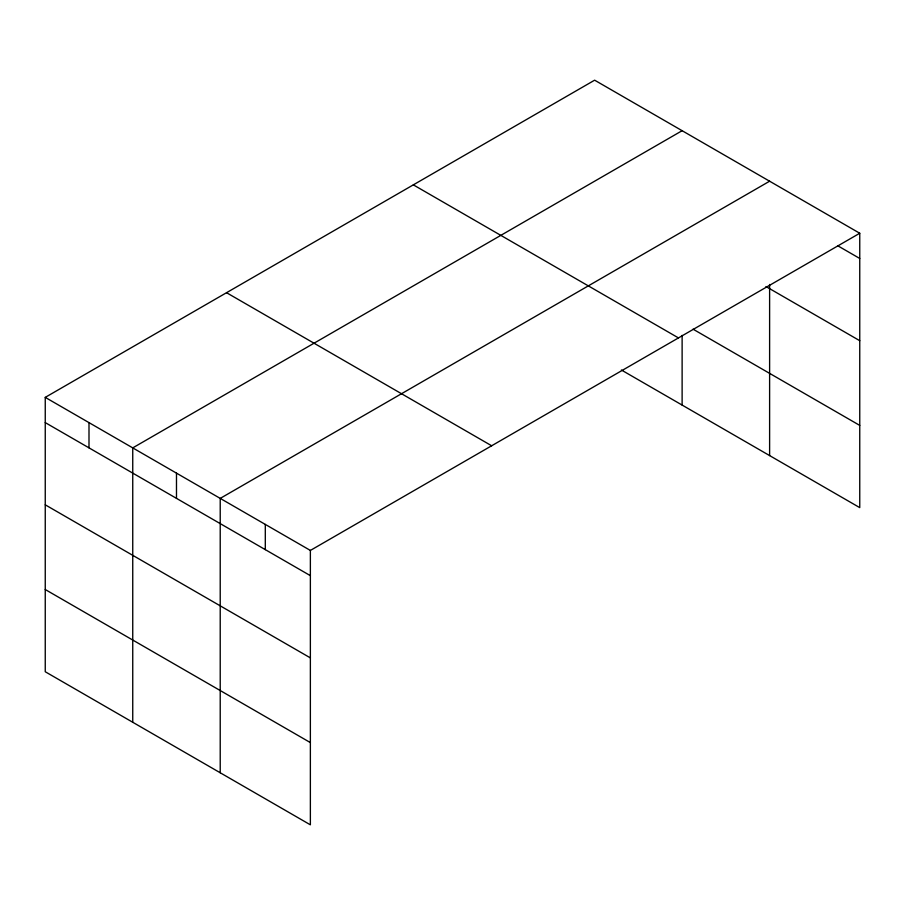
<?xml version="1.0" encoding="UTF-8"?>
<svg xmlns="http://www.w3.org/2000/svg" width="905" height="905" viewBox="0 0 905 905"><rect width="100%" height="100%" fill="white"/><g stroke="black" fill="none" stroke-linecap="round" stroke-linejoin="round"><path stroke-width="1.36" d="M859.75 233.252L594.63 80.183L45.25 397.374L45.25 671.748L310.37 824.817L310.37 550.432L859.75 233.252L859.75 507.626L621.373 369.998M682.121 130.693L132.741 447.885L132.741 722.258M769.612 181.204L220.22 498.395L220.22 772.768M837.826 245.809L859.75 258.468M765.969 286.546L859.75 340.699M693.06 329.171L859.75 425.407M413.336 184.858L678.456 337.916M226.544 292.7L491.664 445.769M45.25 397.374L310.37 550.432M45.25 422.601L310.37 575.659M45.25 504.82L310.37 657.878M45.25 589.528L310.37 742.586M769.612 284.475L769.612 455.588M682.121 335.393L682.121 405.078M265.301 524.414L265.301 549.64M176.486 473.134L176.486 498.361M88.995 422.624L88.995 447.851"/></g></svg>
